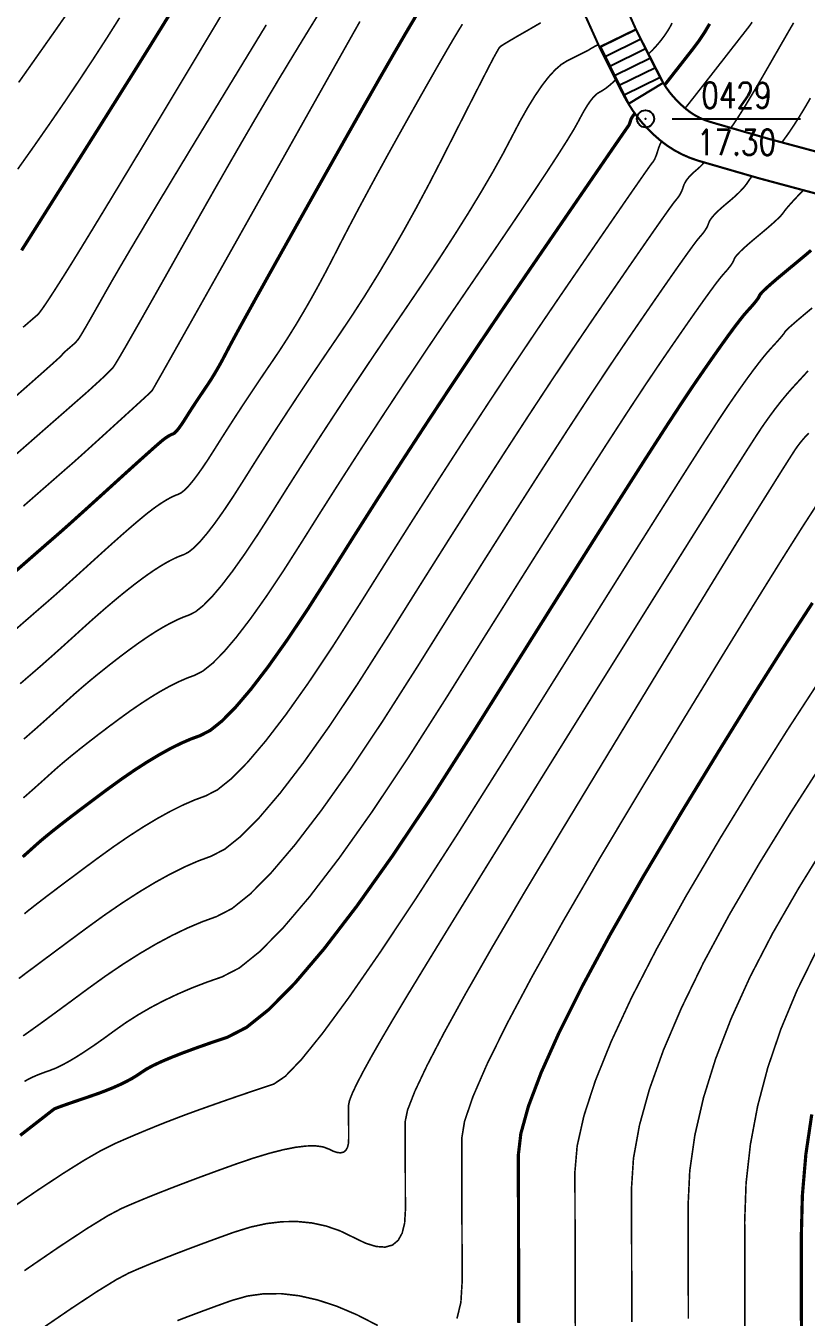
# Model space of a CAD drawing. Extents: x 1059 to 1761, y 608 to 1213.
# Drawn here: x 1255.4 to 1291.8, y 762.8 to 823.1 of the extents above; entities that cross this region are included whole.
import ezdxf
from ezdxf.enums import TextEntityAlignment as Align

# ---------------------------------------------------------------- set-up
doc = ezdxf.new("R2010")
doc.units = 0
doc.header["$LTSCALE"] = 0.5
doc.header["$PDSIZE"] = 0.2
doc.layers.get('0').update_dxf_attribs({"linetype": 'CONTINUOUS'})
for name, color, linetype in [('DGX', 2, 'CONTINUOUS'), ('DLSS', 4, 'CONTINUOUS'), ('JMD', 6, 'CONTINUOUS'), ('KZD', 1, 'CONTINUOUS')]:
    doc.layers.add(name, color=color, linetype=linetype)
doc.styles.add('HZ', font='rs.shx', dxfattribs={"width": 0.8, "bigfont": 'hztxt.shx'})

# ---------------------------------------------------------------- blocks, each defined once
blk = doc.blocks.new('gc117')
blk.add_circle((0, 0), 0.8)
blk.add_point((0, 0))

msp = doc.modelspace()

# ---------------------------------------------------------------- linework, layer by layer
at = {"linetype": 'Continuous', "flags": 128}
for points, elevation in [([(1283.881, 822.979), (1282.18, 822.141)], 18.435), ([(1285.156, 820.477), (1283.529, 819.503)], 17.54)]:
    msp.add_lwpolyline(points, dxfattribs=dict(at, elevation=elevation))
at = {"layer": 'DGX', "linetype": 'Continuous', "const_width": 0.075}
for points in [[(1257.718, 824.332), (1256.782, 822.986), (1255.859, 821.677), (1255.028, 820.499)], [(1264.892, 824.295), (1264.091, 822.953), (1263.211, 821.483), (1262.252, 819.883), (1261.297, 818.296), (1260.434, 816.864), (1259.662, 815.586), (1258.981, 814.462), (1258.391, 813.492), (1257.892, 812.676), (1257.484, 812.015), (1257.167, 811.508), (1256.91, 811.103), (1256.682, 810.747), (1256.482, 810.44), (1256.311, 810.182), (1256.169, 809.974), (1256.055, 809.815), (1255.969, 809.704), (1255.912, 809.644), (1255.865, 809.603), (1255.806, 809.553), (1255.737, 809.493), (1255.658, 809.425), (1255.567, 809.347), (1255.467, 809.259), (1255.355, 809.163), (1255.233, 809.057)], [(1269.049, 823.699), (1268.668, 823.083), (1268.237, 822.38), (1267.755, 821.589), (1267.231, 820.723), (1266.675, 819.791), (1266.088, 818.793), (1265.468, 817.73), (1264.817, 816.601), (1264.133, 815.406), (1263.418, 814.146), (1262.67, 812.821), (1261.952, 811.544), (1261.324, 810.431), (1260.785, 809.481), (1260.337, 808.695), (1259.979, 808.072), (1259.71, 807.612), (1259.532, 807.316), (1259.444, 807.183), (1259.394, 807.127), (1259.333, 807.062), (1259.259, 806.987), (1259.173, 806.902), (1259.076, 806.808), (1258.966, 806.705), (1258.844, 806.592), (1258.71, 806.469), (1258.577, 806.348), (1258.459, 806.241), (1258.357, 806.148), (1258.269, 806.069), (1258.196, 806.003), (1258.138, 805.951), (1258.095, 805.913), (1258.067, 805.889), (1257.958, 805.794), (1257.672, 805.544), (1257.21, 805.139), (1256.571, 804.579), (1255.755, 803.865), (1254.762, 802.995)], [(1266.602, 823.189), (1265.916, 822.064), (1265.108, 820.737), (1264.178, 819.21), (1263.23, 817.652), (1262.371, 816.233), (1261.6, 814.955), (1260.917, 813.816), (1260.322, 812.818), (1259.816, 811.959), (1259.397, 811.24), (1259.067, 810.66), (1258.797, 810.181), (1258.558, 809.76), (1258.352, 809.399), (1258.178, 809.096), (1258.035, 808.853), (1257.925, 808.669), (1257.846, 808.544), (1257.8, 808.479), (1257.769, 808.443), (1257.739, 808.41), (1257.71, 808.377), (1257.68, 808.347), (1257.651, 808.318), (1257.623, 808.29), (1257.594, 808.264), (1257.566, 808.239), (1257.537, 808.215), (1257.506, 808.188), (1257.473, 808.16), (1257.438, 808.13), (1257.402, 808.098), (1257.363, 808.065), (1257.322, 808.029), (1257.279, 807.992), (1257.236, 807.955), (1257.197, 807.919), (1257.161, 807.884), (1257.127, 807.851), (1257.097, 807.819), (1257.069, 807.789), (1257.045, 807.76), (1257.023, 807.733), (1256.919, 807.633), (1256.646, 807.386), (1256.205, 806.993), (1255.595, 806.454), (1254.816, 805.768)], [(1275.769, 823.218), (1275.575, 822.904), (1275.328, 822.491), (1275.029, 821.98), (1274.678, 821.372), (1274.274, 820.665), (1273.818, 819.861), (1273.309, 818.958), (1272.786, 818.023), (1272.285, 817.121), (1271.808, 816.251), (1271.354, 815.413), (1270.922, 814.609), (1270.514, 813.836), (1270.129, 813.096), (1269.767, 812.389), (1269.415, 811.707), (1269.06, 811.044), (1268.703, 810.4), (1268.343, 809.774), (1267.981, 809.167), (1267.616, 808.579), (1267.248, 808.009), (1266.878, 807.458), (1266.51, 806.92), (1266.152, 806.389), (1265.802, 805.865), (1265.46, 805.348), (1265.127, 804.838), (1264.803, 804.335), (1264.487, 803.84), (1264.18, 803.352), (1263.889, 802.895), (1263.62, 802.494), (1263.375, 802.148), (1263.153, 801.858), (1262.954, 801.624), (1262.778, 801.446), (1262.625, 801.324), (1262.495, 801.257), (1262.373, 801.212), (1262.243, 801.155), (1262.105, 801.086), (1261.96, 801.006), (1261.807, 800.914), (1261.646, 800.81), (1261.477, 800.694), (1261.301, 800.566), (1261.103, 800.415), (1260.869, 800.227), (1260.599, 800.002), (1260.293, 799.741), (1259.952, 799.444), (1259.575, 799.111), (1259.162, 798.741), (1258.713, 798.335), (1258.266, 797.929), (1257.859, 797.56), (1257.491, 797.227), (1257.163, 796.932), (1256.874, 796.674), (1256.624, 796.453), (1256.414, 796.269), (1256.244, 796.122), (1256.043, 795.949), (1255.743, 795.688), (1255.343, 795.34), (1254.843, 794.903)], [(1259.746, 823.518), (1259.157, 822.586), (1258.537, 821.628), (1257.887, 820.644), (1257.207, 819.633), (1256.496, 818.597), (1255.755, 817.534), (1254.983, 816.445)], [(1279.429, 823.286), (1279.227, 823.168), (1279.012, 823.043), (1278.784, 822.911), (1278.542, 822.773), (1278.309, 822.639), (1278.106, 822.52), (1277.932, 822.418), (1277.788, 822.332), (1277.674, 822.261), (1277.589, 822.206), (1277.535, 822.167), (1277.509, 822.145), (1277.497, 822.125), (1277.479, 822.097), (1277.457, 822.06), (1277.431, 822.015), (1277.399, 821.96), (1277.363, 821.897), (1277.323, 821.825), (1277.277, 821.745), (1277.196, 821.594), (1277.049, 821.311), (1276.835, 820.896), (1276.554, 820.348), (1276.207, 819.669), (1275.794, 818.857), (1275.314, 817.913), (1274.768, 816.837), (1274.186, 815.71), (1273.6, 814.614), (1273.01, 813.549), (1272.415, 812.515), (1271.816, 811.512), (1271.213, 810.539), (1270.605, 809.598), (1269.993, 808.687), (1269.386, 807.797), (1268.793, 806.92), (1268.214, 806.054), (1267.65, 805.199), (1267.1, 804.357), (1266.564, 803.526), (1266.042, 802.708), (1265.534, 801.9), (1265.053, 801.145), (1264.609, 800.482), (1264.204, 799.911), (1263.837, 799.433), (1263.508, 799.046), (1263.217, 798.751), (1262.964, 798.548), (1262.75, 798.438), (1262.548, 798.364), (1262.333, 798.27), (1262.106, 798.156), (1261.865, 798.024), (1261.612, 797.871), (1261.346, 797.699), (1261.068, 797.508), (1260.776, 797.297), (1260.472, 797.068), (1260.156, 796.821), (1259.827, 796.556), (1259.486, 796.274), (1259.132, 795.975), (1258.767, 795.658), (1258.389, 795.324), (1257.998, 794.972), (1257.614, 794.623), (1257.256, 794.299), (1256.923, 793.999), (1256.615, 793.724), (1256.332, 793.473), (1256.075, 793.246), (1255.843, 793.044), (1255.636, 792.866), (1255.405, 792.667), (1255.1, 792.403)], [(1270.98, 823.348), (1270.575, 822.631), (1270.019, 821.643), (1269.311, 820.384), (1268.45, 818.854), (1267.438, 817.053), (1266.274, 814.982), (1265.11, 812.911), (1264.099, 811.115), (1263.242, 809.592), (1262.538, 808.344), (1261.988, 807.369), (1261.591, 806.668), (1261.347, 806.241), (1261.257, 806.088), (1261.216, 806.048), (1261.123, 805.96), (1260.978, 805.825), (1260.779, 805.642), (1260.528, 805.412), (1260.224, 805.135), (1259.868, 804.81), (1259.458, 804.437), (1259.046, 804.062), (1258.68, 803.73), (1258.36, 803.44), (1258.087, 803.193), (1257.86, 802.989), (1257.68, 802.828), (1257.546, 802.709), (1257.459, 802.633), (1257.32, 802.512), (1257.029, 802.259), (1256.588, 801.873), (1255.995, 801.354), (1255.251, 800.703)], [(1285.572, 823.273), (1285.466, 823.076), (1285.349, 822.882), (1285.22, 822.691), (1285.081, 822.504), (1284.937, 822.326), (1284.796, 822.163), (1284.658, 822.015), (1284.523, 821.882), (1284.456, 821.823)], [(1289.31, 823.312), (1289.164, 823.105), (1289.007, 822.905), (1288.832, 822.681), (1288.637, 822.432), (1288.424, 822.159), (1288.192, 821.862), (1287.941, 821.54), (1287.671, 821.194), (1287.382, 820.824), (1287.102, 820.465), (1286.858, 820.153), (1286.65, 819.887), (1286.478, 819.669), (1286.342, 819.497), (1286.243, 819.372), (1286.179, 819.293), (1286.178, 819.292)], [(1291.25, 823.283), (1291.026, 822.897), (1290.756, 822.429), (1290.44, 821.88), (1290.077, 821.249), (1289.71, 820.613), (1289.378, 820.049), (1289.083, 819.556), (1288.823, 819.135), (1288.6, 818.785), (1288.413, 818.508), (1288.312, 818.37)], [(1282.117, 822.268), (1282.083, 822.249), (1282.009, 822.209), (1281.945, 822.175), (1281.888, 822.144), (1281.839, 822.117), (1281.798, 822.093), (1281.765, 822.074), (1281.739, 822.058), (1281.722, 822.046), (1281.712, 822.038), (1281.69, 822.024), (1281.637, 821.995), (1281.552, 821.951), (1281.436, 821.892), (1281.288, 821.817), (1281.108, 821.727), (1280.897, 821.622), (1280.654, 821.501), (1280.387, 821.334), (1280.105, 821.088), (1279.806, 820.762), (1279.492, 820.358), (1279.162, 819.874), (1278.816, 819.312), (1278.454, 818.671), (1278.077, 817.951), (1277.662, 817.161), (1277.188, 816.309), (1276.655, 815.397), (1276.064, 814.423), (1275.413, 813.388), (1274.704, 812.292), (1273.935, 811.134), (1273.108, 809.916), (1272.261, 808.675), (1271.435, 807.451), (1270.627, 806.243), (1269.84, 805.051), (1269.072, 803.876), (1268.325, 802.717), (1267.597, 801.575), (1266.889, 800.449), (1266.217, 799.396), (1265.598, 798.471), (1265.033, 797.675), (1264.521, 797.007), (1264.062, 796.467), (1263.656, 796.056), (1263.304, 795.773), (1263.004, 795.619), (1262.723, 795.515), (1262.423, 795.385), (1262.106, 795.226), (1261.771, 795.041), (1261.418, 794.829), (1261.047, 794.589), (1260.658, 794.322), (1260.251, 794.028), (1259.841, 793.721), (1259.442, 793.415), (1259.055, 793.11), (1258.678, 792.807), (1258.313, 792.506), (1257.959, 792.206), (1257.615, 791.907), (1257.284, 791.609), (1256.963, 791.318), (1256.653, 791.039), (1256.354, 790.771), (1256.067, 790.516), (1255.791, 790.272), (1255.526, 790.039), (1255.272, 789.819)], [(1282.934, 820.627), (1282.923, 820.616), (1282.808, 820.505), (1282.696, 820.404), (1282.586, 820.312), (1282.479, 820.23), (1282.375, 820.158), (1282.273, 820.095), (1282.174, 820.042), (1282.074, 819.979), (1281.967, 819.886), (1281.855, 819.763), (1281.736, 819.611), (1281.612, 819.428), (1281.481, 819.216), (1281.345, 818.974), (1281.202, 818.703), (1280.997, 818.334), (1280.673, 817.8), (1280.229, 817.102), (1279.667, 816.24), (1278.985, 815.213), (1278.183, 814.021), (1277.263, 812.665), (1276.224, 811.145), (1275.137, 809.553), (1274.076, 807.982), (1273.04, 806.432), (1272.03, 804.903), (1271.045, 803.395), (1270.086, 801.908), (1269.152, 800.443), (1268.243, 798.998), (1267.381, 797.646), (1266.587, 796.46), (1265.862, 795.438), (1265.205, 794.581), (1264.616, 793.888), (1264.095, 793.361), (1263.643, 792.998), (1263.259, 792.8), (1262.898, 792.667), (1262.513, 792.499), (1262.106, 792.297), (1261.676, 792.059), (1261.223, 791.786), (1260.747, 791.478), (1260.248, 791.136), (1259.726, 790.758), (1259.21, 790.374), (1258.729, 790.009), (1258.283, 789.665), (1257.87, 789.341), (1257.493, 789.037), (1257.15, 788.753), (1256.842, 788.49), (1256.569, 788.247), (1256.311, 788.013), (1256.05, 787.779), (1255.786, 787.543), (1255.519, 787.307), (1255.249, 787.07)], [(1292.036, 819.764), (1291.765, 819.301), (1291.504, 818.873), (1291.252, 818.48), (1291.011, 818.122), (1290.779, 817.799), (1290.698, 817.693)], [(1285.079, 817.741), (1285.041, 817.675), (1285.005, 817.599), (1284.97, 817.514), (1284.936, 817.421), (1284.904, 817.318), (1284.873, 817.215), (1284.841, 817.121), (1284.809, 817.036), (1284.776, 816.959), (1284.743, 816.891), (1284.71, 816.832), (1284.676, 816.782), (1284.641, 816.74), (1284.543, 816.61), (1284.319, 816.293), (1283.968, 815.789), (1283.489, 815.1), (1282.885, 814.223), (1282.153, 813.161), (1281.295, 811.912), (1280.31, 810.477), (1279.247, 808.914), (1278.153, 807.285), (1277.029, 805.588), (1275.874, 803.824), (1274.689, 801.993), (1273.474, 800.095), (1272.228, 798.129), (1270.952, 796.096), (1269.709, 794.148), (1268.566, 792.437), (1267.52, 790.964), (1266.573, 789.729), (1265.724, 788.731), (1264.974, 787.971), (1264.322, 787.448), (1263.768, 787.163), (1263.247, 786.971), (1262.693, 786.729), (1262.107, 786.437), (1261.487, 786.094), (1260.834, 785.701), (1260.148, 785.258), (1259.429, 784.764), (1258.677, 784.22), (1257.949, 783.679), (1257.303, 783.197), (1256.738, 782.773), (1256.255, 782.407), (1255.854, 782.098), (1255.534, 781.848), (1255.296, 781.656)], [(1287.07, 816.759), (1286.991, 816.672), (1286.887, 816.566), (1286.777, 816.465), (1286.663, 816.367), (1286.552, 816.272), (1286.453, 816.177), (1286.365, 816.083), (1286.288, 815.99), (1286.222, 815.897), (1286.168, 815.805), (1286.124, 815.714), (1286.092, 815.623), (1286.064, 815.535), (1286.032, 815.449), (1285.995, 815.367), (1285.954, 815.288), (1285.909, 815.213), (1285.86, 815.14), (1285.807, 815.071), (1285.75, 815.005), (1285.638, 814.863), (1285.42, 814.563), (1285.096, 814.106), (1284.666, 813.492), (1284.13, 812.72), (1283.488, 811.792), (1282.741, 810.706), (1281.887, 809.463), (1280.945, 808.075), (1279.929, 806.555), (1278.841, 804.901), (1277.68, 803.115), (1276.445, 801.197), (1275.138, 799.145), (1273.759, 796.961), (1272.306, 794.644), (1270.874, 792.398), (1269.555, 790.426), (1268.349, 788.727), (1267.257, 787.303), (1266.278, 786.152), (1265.413, 785.276), (1264.661, 784.673), (1264.023, 784.344), (1263.422, 784.123), (1262.784, 783.844), (1262.107, 783.507), (1261.392, 783.112), (1260.639, 782.658), (1259.848, 782.147), (1259.019, 781.578), (1258.152, 780.95), (1257.318, 780.332), (1256.59, 779.791), (1255.966, 779.327), (1255.447, 778.94), (1255.034, 778.629)], [(1289.305, 816.112), (1289.269, 816.068), (1289.184, 815.952), (1289.117, 815.85), (1289.049, 815.75), (1288.966, 815.643), (1288.866, 815.529), (1288.75, 815.407), (1288.618, 815.278), (1288.469, 815.141), (1288.304, 814.996), (1288.123, 814.845), (1287.944, 814.694), (1287.787, 814.554), (1287.65, 814.424), (1287.534, 814.305), (1287.439, 814.195), (1287.365, 814.096), (1287.313, 814.007), (1287.281, 813.929), (1287.255, 813.854), (1287.222, 813.777), (1287.181, 813.698), (1287.132, 813.617), (1287.076, 813.534), (1287.011, 813.448), (1286.939, 813.361), (1286.859, 813.271), (1286.732, 813.116), (1286.52, 812.833), (1286.224, 812.423), (1285.842, 811.884), (1285.375, 811.217), (1284.823, 810.423), (1284.187, 809.5), (1283.465, 808.449), (1282.643, 807.236), (1281.706, 805.824), (1280.653, 804.214), (1279.485, 802.406), (1278.202, 800.4), (1276.803, 798.196), (1275.289, 795.794), (1273.66, 793.193), (1272.038, 790.649), (1270.544, 788.414), (1269.178, 786.491), (1267.941, 784.877), (1266.832, 783.574), (1265.852, 782.58), (1265.001, 781.898), (1264.278, 781.525), (1263.607, 781.282), (1262.912, 780.987), (1262.194, 780.641), (1261.452, 780.244), (1260.687, 779.795), (1259.898, 779.295), (1259.085, 778.744), (1258.248, 778.141), (1257.448, 777.55), (1256.748, 777.036), (1256.146, 776.597), (1255.642, 776.235), (1255.237, 775.949)], [(1291.701, 815.459), (1291.607, 815.362), (1291.39, 815.133), (1291.205, 814.934), (1291.053, 814.765), (1290.933, 814.627), (1290.845, 814.518), (1290.789, 814.439), (1290.736, 814.366), (1290.655, 814.273), (1290.546, 814.162), (1290.409, 814.032), (1290.244, 813.883), (1290.052, 813.715), (1289.831, 813.528), (1289.583, 813.322), (1289.337, 813.117), (1289.12, 812.931), (1288.935, 812.765), (1288.78, 812.619), (1288.657, 812.493), (1288.563, 812.387), (1288.501, 812.3), (1288.469, 812.234), (1288.447, 812.173), (1288.413, 812.105), (1288.367, 812.029), (1288.311, 811.946), (1288.242, 811.855), (1288.162, 811.756), (1288.07, 811.65), (1287.967, 811.536), (1287.826, 811.369), (1287.621, 811.104), (1287.352, 810.739), (1287.018, 810.276), (1286.62, 809.714), (1286.158, 809.053), (1285.632, 808.294), (1285.042, 807.436), (1284.341, 806.396), (1283.482, 805.094), (1282.465, 803.527), (1281.29, 801.697), (1279.958, 799.604), (1278.468, 797.247), (1276.82, 794.626), (1275.015, 791.742), (1273.202, 788.899), (1271.533, 786.403), (1270.007, 784.254), (1268.625, 782.451), (1267.386, 780.995), (1266.292, 779.885), (1265.34, 779.122), (1264.532, 778.706), (1263.81, 778.454), (1263.114, 778.185), (1262.445, 777.897), (1261.804, 777.592), (1261.189, 777.269), (1260.602, 776.928), (1260.041, 776.57), (1259.507, 776.193), (1259.005, 775.827), (1258.539, 775.499), (1258.108, 775.21), (1257.714, 774.959), (1257.355, 774.746), (1257.033, 774.572), (1256.746, 774.436), (1256.496, 774.338), (1256.272, 774.26), (1256.066, 774.184), (1255.877, 774.109), (1255.707, 774.035), (1255.554, 773.962), (1255.419, 773.891), (1255.301, 773.821)], [(1292.118, 809.96), (1291.786, 809.684), (1291.504, 809.446), (1291.273, 809.248), (1291.091, 809.089), (1290.959, 808.969), (1290.877, 808.887), (1290.845, 808.844), (1290.829, 808.812), (1290.794, 808.761), (1290.74, 808.692), (1290.667, 808.604), (1290.575, 808.498), (1290.464, 808.373), (1290.334, 808.229), (1290.184, 808.067), (1290.015, 807.876), (1289.822, 807.644), (1289.608, 807.372), (1289.371, 807.06), (1289.111, 806.708), (1288.829, 806.315), (1288.524, 805.882), (1288.197, 805.408), (1287.737, 804.718), (1287.034, 803.633), (1286.089, 802.153), (1284.901, 800.279), (1283.471, 798.011), (1281.798, 795.348), (1279.882, 792.291), (1277.723, 788.839), (1275.56, 785.41), (1273.63, 782.42), (1271.934, 779.869), (1270.471, 777.757), (1269.242, 776.084), (1268.247, 774.85), (1267.484, 774.056), (1266.955, 773.7), (1266.54, 773.562), (1266.118, 773.421), (1265.689, 773.275), (1265.253, 773.126), (1264.811, 772.973), (1264.362, 772.816), (1263.906, 772.655), (1263.443, 772.49), (1262.974, 772.32), (1262.497, 772.141), (1262.014, 771.955), (1261.524, 771.761), (1261.028, 771.558), (1260.524, 771.348), (1260.013, 771.13), (1259.496, 770.903), (1258.885, 770.597), (1258.092, 770.14), (1257.119, 769.531), (1255.964, 768.77), (1254.628, 767.858)], [(1291.926, 807.023), (1291.845, 806.933), (1291.741, 806.819), (1291.614, 806.681), (1291.465, 806.519), (1291.293, 806.333), (1291.109, 806.129), (1290.923, 805.915), (1290.736, 805.689), (1290.547, 805.452), (1290.356, 805.205), (1290.164, 804.946), (1289.97, 804.676), (1289.774, 804.395), (1289.488, 803.963), (1289.023, 803.241), (1288.378, 802.229), (1287.554, 800.926), (1286.551, 799.333), (1285.369, 797.45), (1284.008, 795.277), (1282.467, 792.813), (1280.896, 790.296), (1279.442, 787.963), (1278.107, 785.815), (1276.889, 783.852), (1275.789, 782.072), (1274.807, 780.477), (1273.943, 779.066), (1273.197, 777.84), (1272.553, 776.768), (1271.995, 775.819), (1271.522, 774.994), (1271.136, 774.292), (1270.835, 773.714), (1270.621, 773.26), (1270.492, 772.929), (1270.449, 772.722), (1270.45, 772.57), (1270.45, 772.405), (1270.45, 772.227), (1270.451, 772.036), (1270.451, 771.832), (1270.452, 771.615), (1270.453, 771.385), (1270.453, 771.142), (1270.44, 770.916), (1270.397, 770.738), (1270.324, 770.607), (1270.223, 770.523), (1270.092, 770.487), (1269.933, 770.498), (1269.744, 770.556), (1269.525, 770.662), (1269.254, 770.764), (1268.904, 770.812), (1268.478, 770.805), (1267.973, 770.745), (1267.391, 770.63), (1266.731, 770.46), (1265.994, 770.237), (1265.179, 769.959), (1264.349, 769.66), (1263.565, 769.372), (1262.827, 769.095), (1262.136, 768.831), (1261.492, 768.577), (1260.894, 768.336), (1260.342, 768.105), (1259.837, 767.886), (1259.192, 767.545), (1258.22, 766.947), (1256.921, 766.092), (1255.296, 764.98)], [(1291.958, 804.107), (1291.862, 804.016), (1291.79, 803.936), (1291.72, 803.857), (1291.653, 803.778), (1291.588, 803.699), (1291.525, 803.619), (1291.465, 803.54), (1291.407, 803.461), (1291.351, 803.381), (1291.272, 803.261), (1291.143, 803.061), (1290.964, 802.78), (1290.735, 802.419), (1290.457, 801.977), (1290.129, 801.454), (1289.751, 800.851), (1289.324, 800.168), (1288.787, 799.303), (1288.082, 798.157), (1287.207, 796.73), (1286.164, 795.021), (1284.952, 793.03), (1283.571, 790.759), (1282.021, 788.205), (1280.303, 785.371), (1278.613, 782.558), (1277.148, 780.069), (1275.909, 777.904), (1274.895, 776.063), (1274.107, 774.547), (1273.544, 773.355), (1273.206, 772.487), (1273.094, 771.944), (1273.095, 771.545), (1273.096, 771.113), (1273.097, 770.646), (1273.098, 770.145), (1273.1, 769.61), (1273.101, 769.041), (1273.103, 768.438), (1273.105, 767.8), (1273.069, 767.208), (1272.956, 766.74), (1272.766, 766.396), (1272.5, 766.176), (1272.158, 766.08), (1271.739, 766.109), (1271.243, 766.262), (1270.67, 766.539), (1270.049, 766.84), (1269.405, 767.063), (1268.74, 767.208), (1268.053, 767.276), (1267.345, 767.267), (1266.614, 767.18), (1265.862, 767.016), (1265.088, 766.775), (1264.325, 766.5), (1263.604, 766.235), (1262.926, 765.981), (1262.291, 765.738), (1261.699, 765.505), (1261.149, 765.283), (1260.642, 765.071), (1260.178, 764.87), (1259.585, 764.556), (1258.691, 764.006), (1257.498, 763.22), (1256.003, 762.198)], [(1292.428, 800.91), (1291.657, 799.721), (1290.643, 798.117), (1289.386, 796.096), (1287.887, 793.66), (1286.145, 790.808), (1284.16, 787.54), (1282.185, 784.242), (1280.474, 781.302), (1279.026, 778.72), (1277.842, 776.494), (1276.921, 774.626), (1276.264, 773.115), (1275.87, 771.962), (1275.739, 771.166), (1275.74, 770.521), (1275.742, 769.821), (1275.744, 769.065), (1275.746, 768.254), (1275.748, 767.388), (1275.751, 766.467), (1275.754, 765.49), (1275.757, 764.458), (1275.698, 763.499), (1275.515, 762.741)], [(1292.359, 792.388), (1290.972, 790.261), (1289.46, 787.863), (1287.822, 785.192), (1286.228, 782.494), (1284.847, 780.009), (1283.678, 777.74), (1282.723, 775.685), (1281.98, 773.844), (1281.45, 772.218), (1281.133, 770.807), (1281.029, 769.61), (1281.031, 768.472), (1281.034, 767.236), (1281.037, 765.903), (1281.041, 764.472), (1281.045, 762.944), (1281.05, 761.318)], [(1292.515, 788.562), (1291.117, 786.39), (1289.653, 784.019), (1288.25, 781.619), (1287.033, 779.363), (1286.005, 777.25), (1285.164, 775.28), (1284.51, 773.453), (1284.044, 771.77), (1283.765, 770.229), (1283.674, 768.832), (1283.677, 767.447), (1283.68, 765.944), (1283.684, 764.322), (1283.689, 762.581)], [(1292.751, 784.896), (1291.484, 782.845), (1290.271, 780.745), (1289.22, 778.716), (1288.331, 776.76), (1287.604, 774.875), (1287.039, 773.062), (1286.637, 771.321), (1286.397, 769.652), (1286.319, 768.054), (1286.322, 766.423), (1286.326, 764.652), (1286.331, 762.741)], [(1292.293, 779.871), (1291.406, 778.07), (1290.657, 776.27), (1290.045, 774.47), (1289.569, 772.671), (1289.23, 770.872), (1289.029, 769.074), (1288.964, 767.276), (1288.968, 765.411), (1288.972, 763.41), (1288.977, 761.274)], [(1271.815, 762.417), (1270.844, 762.916), (1269.906, 763.314), (1269.003, 763.611), (1268.134, 763.808), (1267.299, 763.905), (1266.497, 763.901), (1265.731, 763.796), (1264.998, 763.59), (1264.301, 763.34), (1263.644, 763.098), (1263.026, 762.867), (1262.446, 762.645)]]:
    msp.add_lwpolyline(points, dxfattribs=at)
at = {"layer": 'DGX', "color": 3, "linetype": 'Continuous', "const_width": 0.15}
for points in [[(1273.598, 823.605), (1273.149, 822.849), (1272.596, 821.899), (1271.938, 820.757), (1271.177, 819.421), (1270.311, 817.893), (1269.341, 816.172), (1268.375, 814.453), (1267.522, 812.931), (1266.781, 811.606), (1266.153, 810.479), (1265.637, 809.549), (1265.234, 808.816), (1264.944, 808.28), (1264.766, 807.941), (1264.643, 807.705), (1264.52, 807.474), (1264.396, 807.251), (1264.271, 807.033), (1264.145, 806.822), (1264.019, 806.618), (1263.891, 806.42), (1263.762, 806.229), (1263.635, 806.042), (1263.51, 805.857), (1263.389, 805.676), (1263.27, 805.496), (1263.154, 805.319), (1263.042, 805.145), (1262.932, 804.973), (1262.826, 804.803), (1262.724, 804.644), (1262.631, 804.505), (1262.546, 804.385), (1262.469, 804.284), (1262.4, 804.203), (1262.339, 804.141), (1262.286, 804.099), (1262.24, 804.075), (1262.198, 804.06), (1262.153, 804.04), (1262.105, 804.016), (1262.055, 803.988), (1262.001, 803.956), (1261.946, 803.92), (1261.887, 803.88), (1261.826, 803.836), (1261.734, 803.762), (1261.582, 803.633), (1261.371, 803.448), (1261.101, 803.208), (1260.772, 802.913), (1260.383, 802.563), (1259.935, 802.158), (1259.428, 801.697), (1258.918, 801.234), (1258.462, 800.82), (1258.059, 800.455), (1257.71, 800.141), (1257.415, 799.875), (1257.174, 799.66), (1256.986, 799.494), (1256.852, 799.377), (1256.682, 799.23), (1256.386, 798.973), (1255.965, 798.606), (1255.419, 798.129), (1254.747, 797.541)], [(1262.147, 823.78), (1261.628, 822.94), (1261.037, 821.988), (1260.373, 820.924), (1259.636, 819.748), (1258.826, 818.459), (1257.943, 817.058), (1257.08, 815.69), (1256.329, 814.499), (1255.691, 813.487), (1255.164, 812.652)], [(1287.326, 823.236), (1287.091, 822.84), (1286.835, 822.456), (1286.558, 822.083), (1286.287, 821.738), (1286.05, 821.434), (1285.846, 821.173), (1285.674, 820.955), (1285.536, 820.778), (1285.431, 820.644), (1285.36, 820.552), (1285.321, 820.503), (1285.299, 820.475), (1285.276, 820.447), (1285.252, 820.42), (1285.228, 820.394), (1285.215, 820.381)], [(1283.83, 819.046), (1283.773, 818.976), (1283.71, 818.888), (1283.665, 818.813), (1283.639, 818.749), (1283.623, 818.694), (1283.607, 818.645), (1283.593, 818.601), (1283.579, 818.564), (1283.566, 818.533), (1283.554, 818.508), (1283.543, 818.488), (1283.533, 818.475), (1283.449, 818.356), (1283.218, 818.022), (1282.839, 817.473), (1282.313, 816.707), (1281.64, 815.727), (1280.818, 814.53), (1279.849, 813.118), (1278.733, 811.49), (1277.549, 809.754), (1276.377, 808.016), (1275.217, 806.275), (1274.069, 804.533), (1272.933, 802.789), (1271.809, 801.044), (1270.697, 799.296), (1269.597, 797.547), (1268.545, 795.897), (1267.576, 794.448), (1266.691, 793.201), (1265.889, 792.155), (1265.17, 791.31), (1264.535, 790.666), (1263.983, 790.223), (1263.514, 789.981), (1263.073, 789.819), (1262.603, 789.614), (1262.106, 789.367), (1261.581, 789.076), (1261.028, 788.743), (1260.447, 788.368), (1259.838, 787.95), (1259.201, 787.489), (1258.58, 787.027), (1258.016, 786.603), (1257.51, 786.219), (1257.063, 785.874), (1256.673, 785.567), (1256.342, 785.3), (1256.069, 785.073), (1255.854, 784.884), (1255.659, 784.708), (1255.447, 784.518), (1255.218, 784.315)], [(1292.068, 812.657), (1291.871, 812.488), (1291.634, 812.289), (1291.359, 812.06), (1291.043, 811.8), (1290.729, 811.539), (1290.454, 811.308), (1290.22, 811.106), (1290.027, 810.934), (1289.874, 810.791), (1289.761, 810.678), (1289.689, 810.594), (1289.657, 810.539), (1289.638, 810.493), (1289.603, 810.433), (1289.554, 810.361), (1289.489, 810.275), (1289.408, 810.176), (1289.313, 810.065), (1289.202, 809.94), (1289.076, 809.802), (1288.92, 809.623), (1288.722, 809.374), (1288.48, 809.056), (1288.194, 808.668), (1287.866, 808.211), (1287.494, 807.684), (1287.078, 807.088), (1286.619, 806.422), (1286.039, 805.557), (1285.258, 804.363), (1284.277, 802.84), (1283.096, 800.988), (1281.715, 798.807), (1280.133, 796.297), (1278.351, 793.459), (1276.369, 790.291), (1274.366, 787.15), (1272.522, 784.392), (1270.836, 782.017), (1269.309, 780.025), (1267.941, 778.416), (1266.731, 777.19), (1265.679, 776.347), (1264.787, 775.887), (1264.012, 775.627), (1263.316, 775.382), (1262.697, 775.153), (1262.155, 774.94), (1261.691, 774.743), (1261.305, 774.561), (1260.997, 774.395), (1260.767, 774.245), (1260.561, 774.104), (1260.33, 773.963), (1260.071, 773.822), (1259.786, 773.683), (1259.474, 773.544), (1259.135, 773.405), (1258.77, 773.267), (1258.378, 773.13), (1257.997, 773.001), (1257.665, 772.888), (1257.381, 772.79), (1257.145, 772.707), (1256.958, 772.64), (1256.82, 772.589), (1256.73, 772.553), (1256.689, 772.533), (1256.672, 772.52), (1256.656, 772.508), (1256.641, 772.496), (1256.626, 772.485), (1256.611, 772.474), (1256.598, 772.464), (1256.584, 772.454), (1256.572, 772.445), (1256.4, 772.311), (1255.909, 771.929), (1255.099, 771.299)], [(1292.132, 796.18), (1290.873, 794.242), (1289.429, 791.961), (1287.802, 789.335), (1285.991, 786.366), (1284.207, 783.368), (1282.66, 780.656), (1281.352, 778.23), (1280.282, 776.089), (1279.451, 774.235), (1278.857, 772.667), (1278.501, 771.384), (1278.384, 770.388), (1278.386, 769.496), (1278.388, 768.528), (1278.391, 767.484), (1278.393, 766.363), (1278.397, 765.166), (1278.4, 763.892), (1278.404, 762.542)], [(1292.099, 772.28), (1291.824, 770.424), (1291.66, 768.496), (1291.609, 766.498), (1291.613, 764.445), (1291.617, 762.353), (1291.622, 760.222), (1291.628, 758.052), (1291.633, 755.843), (1291.64, 753.595), (1291.646, 751.308), (1291.653, 748.982), (1291.681, 746.761), (1291.75, 744.791), (1291.861, 743.072), (1292.014, 741.603)]]:
    msp.add_lwpolyline(points, dxfattribs=at)
at = {"layer": 'DLSS', "linetype": 'Continuous', "flags": 128}
msp.add_lwpolyline([(1231.315, 840.292, 0.1, 0.1, -0.058071), (1242.488, 846.938, 0.1, 0.1, -0.072465), (1252.53, 849.782, 0.1, 0.1, -0.015969), (1261.943, 850.72, 0.1, 0.1, -0.054463), (1264.722, 850.605, 0.1, 0.1, -0.055512), (1269.453, 849.341, 0.1, 0.1, -0.083546), (1272.256, 847.665, 0.1, 0.1, -0.057117), (1274.901, 844.833, 0.1, 0.1, -0.047542), (1277.301, 840.848, 0.1, 0.1, -0.048475), (1280.656, 831.664, 0.1, 0.1, 0.051172), (1283.881, 822.979, 0.1, 0.1, 0.003362), (1284.932, 820.882, 0.1, 0.1, 0.017046), (1285.156, 820.477, 0.1, 0.1, 0.044609), (1285.613, 819.848, 0.1, 0.1, 0.040773), (1286.223, 819.255, 0.1, 0.1, 0.100022), (1287.342, 818.657, 0.1, 0.1, 0.014403), (1295.767, 816.394, 0.1, 0.1, 0.021655), (1304.325, 814.745, 0.1, 0.1, -0.028236), (1310.873, 813.394, 0.1, 0.1, -0.078676), (1318.914, 809.832, 0.1, 0.1, 0.072885), (1327.542, 805.891, 0.1, 0.1, 0.016249), (1327.967, 805.782, 0.1, 0.1, 0.004832), (1329.411, 805.477, 0.1, 0.1, 0)], format="xyseb", dxfattribs=at)
at = {"layer": 'DLSS', "linetype": 'Continuous', "const_width": 0.1, "flags": 128}
msp.add_lwpolyline([(1230.651, 837.334, -0.068828), (1243.262, 845.207, -0.072465), (1252.778, 847.901, -0.015969), (1262.071, 848.828, -0.054463), (1264.438, 848.73, -0.055512), (1268.763, 847.574, -0.083546), (1271.026, 846.221, -0.057117), (1273.376, 843.704, -0.047542), (1275.591, 840.028, -0.048475), (1278.819, 831.189, 0.051172), (1282.18, 822.141, 0.003362), (1283.242, 820.021, 0.017046), (1283.529, 819.503, 0.044609), (1284.184, 818.6, 0.040773), (1285.016, 817.792, 0.100022), (1286.797, 816.84, 0.014403), (1295.328, 814.549, 0.021655), (1304.047, 812.869, -0.028236), (1310.385, 811.561, -0.078676), (1317.884, 808.239, 0.072885), (1327.012, 804.07, 0.016249), (1327.557, 803.93, 0.005449), (1329.226, 803.58, 0.004832)], format="xyb", dxfattribs=at)
at = {"layer": 'JMD', "linetype": 'Continuous'}
for p, q in [((1282.219, 822.16), (1283.881, 822.979)), ((1282.44, 821.712), (1284.108, 822.534)), ((1282.661, 821.263), (1284.335, 822.088)), ((1282.882, 820.815), (1284.562, 821.643)), ((1283.103, 820.366), (1284.789, 821.197)), ((1283.324, 819.918), (1285.016, 820.752)), ((1283.529, 819.503), (1285.156, 820.477))]:
    msp.add_line(p, q, dxfattribs=at)
at = {"layer": 'JMD', "linetype": 'Continuous', "elevation": 18.435, "flags": 128}
for points in [[(1283.881, 822.979), (1285.156, 820.477)], [(1282.219, 822.16), (1283.529, 819.503)]]:
    msp.add_lwpolyline(points, dxfattribs=at)
at = {"layer": 'KZD', "linetype": 'Continuous'}
msp.add_line((1285.58, 818.8), (1291.58, 818.8), dxfattribs=at)

# ---------------------------------------------------------------- block references
at = {"layer": 'KZD', "linetype": 'Continuous', "xscale": 0.5, "yscale": 0.5}
msp.add_blockref('gc117', (1284.33, 818.8, 17.299), dxfattribs=at)

# ---------------------------------------------------------------- texts
at = {"layer": 'KZD', "linetype": 'Continuous', "style": 'HZ', "width": 0.8}
for s, p in [('0429', (1288.58, 819.9)), ('17.30', (1288.58, 817.7))]:
    msp.add_text(s, height=1.2, dxfattribs=at).set_placement(p, align=Align.MIDDLE)

doc.saveas('drawing.dxf')
